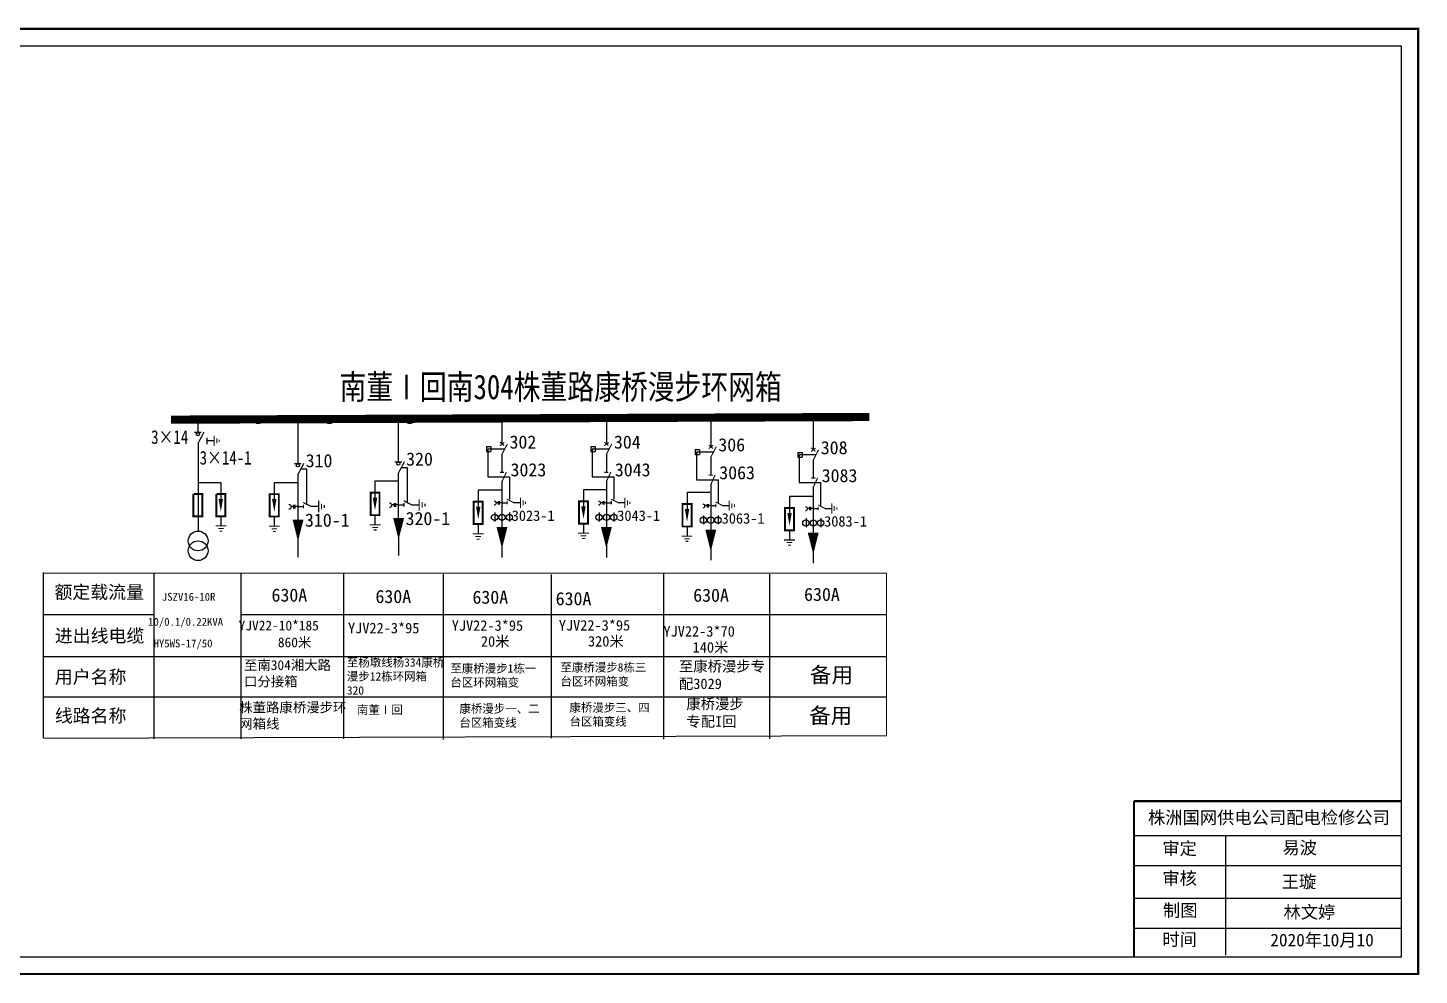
# Model space of a CAD drawing. Extents: x -51 to 587, y -242 to 10.
# Drawn here: x 466.6 to 586.8, y -72.2 to 9.7 of the extents above; entities that cross this region are included whole.
import ezdxf

# ---------------------------------------------------------------- set-up
doc = ezdxf.new("R2010")
doc.units = 0
doc.header["$LTSCALE"] = 0.774411
doc.layers.get('0').update_dxf_attribs({"linetype": 'CONTINUOUS'})
doc.layers.add('1', color=7, linetype='CONTINUOUS')
doc.layers.add('MiniCADLayer', color=7, linetype='CONTINUOUS', lineweight=20)
doc.styles.add('宋体_txtstyle_0.00_0_0', font='')
doc.styles.add('宋体_txtstyle_0.91_0_0', font='', dxfattribs={"height": 0.907258})
doc.styles.add('宋体_txtstyle_1.13_0_0', font='', dxfattribs={"height": 1.134072})
doc.styles.add('宋体_txtstyle_1.18_0_0', font='', dxfattribs={"height": 1.179435})
doc.styles.add('宋体_txtstyle_2.12_0_0', font='', dxfattribs={"height": 2.122983})
doc.styles.add('宋体_txtstyle_8.33_0_0', font='', dxfattribs={"height": 8.327402})
doc.styles.get('宋体_txtstyle_0.00_0_0').set_extended_font_data('宋体')
doc.styles.get('宋体_txtstyle_0.91_0_0').set_extended_font_data('宋体')
doc.styles.get('宋体_txtstyle_1.13_0_0').set_extended_font_data('宋体')
doc.styles.get('宋体_txtstyle_1.18_0_0').set_extended_font_data('宋体')
doc.styles.get('宋体_txtstyle_2.12_0_0').set_extended_font_data('宋体')
doc.styles.get('宋体_txtstyle_8.33_0_0').set_extended_font_data('宋体')

# ---------------------------------------------------------------- blocks, each defined once
blk = doc.blocks.new('JD')
for points in [[(-2, 0.2), (-2, -0.2), (2, 0.2), (2, -0.2)], [(1, -1.2), (1, -0.8), (-1, -1.2), (-1, -0.8)], [(-0.5, -1.8), (-0.5, -2.2), (0.5, -1.8), (0.5, -2.2)]]:
    blk.add_trace(points)

msp = doc.modelspace()

# ---------------------------------------------------------------- linework, layer by layer
at = {"linetype": 'Continuous'}
for p, q in [((467.98, -51.67), (467.98, -37.38)), ((477.52, -37.44), (477.52, -51.74)), ((485.03, -37.44), (485.03, -51.74)), ((493.9, -37.44), (493.9, -51.74)), ((502.52, -37.5), (502.52, -51.8)), ((511.85, -37.55), (511.85, -51.7)), ((521.54, -37.48), (521.54, -51.77)), ((530.7, -37.51), (530.7, -51.74)), ((467.98, -41), (477.52, -41)), ((467.98, -44.63), (540.81, -44.63)), ((467.98, -48.12), (540.81, -48.12)), ((540.81, -51.5), (467.97, -51.72))]:
    msp.add_line(p, q, dxfattribs=at)
at = {"linetype": 'Continuous', "ltscale": 1.520571}
msp.add_line((485.03, -41), (540.81, -41), dxfattribs=at)
at = {"color": 0, "linetype": 'Continuous'}
for p, q in [((562.2, -60.11, 0.01), (585.26, -60.11, 0.01)), ((570.09, -60.11, 0.01), (570.09, -70.44, 0.01)), ((562.2, -62.7, 0.01), (585.26, -62.7, 0.01)), ((562.2, -65.52, 0.01), (585.26, -65.52, 0.01)), ((562.2, -68.12, 0.01), (585.26, -68.12, 0.01))]:
    msp.add_line(p, q, dxfattribs=at)
at = {"color": 0, "linetype": 'Continuous', "const_width": 0.182, "elevation": 0.01}
msp.add_lwpolyline([(461.26, 9.62), (586.74, 9.62), (586.74, -72.08), (461.26, -72.08)], close=True, dxfattribs=at)
at = {"color": 0, "linetype": 'Continuous', "elevation": 0.01}
msp.add_lwpolyline([(462.73, 8.14), (585.26, 8.14), (585.26, -70.61), (462.73, -70.61)], close=True, dxfattribs=at)
at = {"color": 0, "linetype": 'Continuous', "const_width": 0.182}
msp.add_lwpolyline([(562.2, -57.13), (585.31, -57.13)], dxfattribs=at)
at = {"color": 0, "linetype": 'Continuous', "const_width": 0.182, "elevation": 0.01}
msp.add_lwpolyline([(562.2, -57.13), (562.2, -70.61)], dxfattribs=at)
at = {"layer": '1'}
for p, q in [((507.59, -23.82), (507.59, -26.27)), ((516.61, -23.82), (516.61, -26.27)), ((481.32, -24.51), (481.32, -25.26)), ((489.95, -24.39), (489.95, -27.94)), ((498.63, -24.25), (498.63, -27.8)), ((525.63, -24.07), (525.63, -26.52)), ((534.48, -24.31), (534.48, -26.77)), ((481.33, -26.23), (481.33, -33.82)), ((482.13, -25.97), (482.72, -25.97)), ((506.25, -26.49), (506.25, -26.91)), ((506.25, -26.49), (506.63, -26.49)), ((506.25, -26.91), (506.63, -26.91)), ((507.78, -26.71), (506.37, -26.71)), ((506.37, -26.71), (506.37, -29.1)), ((506.63, -26.49), (506.63, -26.91)), ((507.59, -27.13), (507.59, -28.68)), ((515.27, -26.49), (515.27, -26.91)), ((515.27, -26.49), (515.65, -26.49)), ((515.27, -26.91), (515.65, -26.91)), ((516.8, -26.71), (515.39, -26.71)), ((515.39, -26.71), (515.39, -29.1)), ((515.65, -26.49), (515.65, -26.91)), ((516.61, -27.13), (516.61, -28.68)), ((524.29, -26.74), (524.29, -27.16)), ((524.29, -26.74), (524.66, -26.74)), ((524.29, -27.16), (524.66, -27.16)), ((525.81, -26.96), (524.41, -26.96)), ((524.41, -26.96), (524.41, -29.35)), ((524.66, -26.74), (524.66, -27.16)), ((525.63, -27.38), (525.63, -28.93)), ((533.14, -26.99), (533.14, -27.4)), ((533.14, -26.99), (533.52, -26.99)), ((533.14, -27.4), (533.52, -27.4)), ((534.67, -27.2), (533.26, -27.2)), ((533.26, -27.2), (533.26, -29.6)), ((533.52, -26.99), (533.52, -27.4)), ((534.48, -27.62), (534.48, -29.18)), ((498.63, -28.77), (498.63, -33.08)), ((481.32, -29.59), (483.3, -29.59)), ((483.3, -29.59), (483.3, -31.04)), ((487.92, -29.61), (487.92, -31.06)), ((489.95, -28.91), (489.95, -33.22)), ((496.62, -29.48), (496.62, -30.93)), ((506.37, -29.1), (508.23, -29.1)), ((507.59, -29.46), (507.59, -34.05)), ((508.23, -29.1), (508.23, -31.07)), ((515.39, -29.1), (517.25, -29.1)), ((516.61, -29.46), (516.61, -34.05)), ((517.25, -29.1), (517.25, -31.07)), ((524.41, -29.35), (526.26, -29.35)), ((525.63, -29.71), (525.63, -34.3)), ((526.26, -29.35), (526.26, -31.32)), ((533.26, -29.6), (535.12, -29.6)), ((534.48, -29.96), (534.48, -34.54)), ((535.12, -29.6), (535.12, -31.57)), ((505.54, -30.26), (505.54, -31.71)), ((514.63, -30.23), (514.63, -31.68)), ((523.58, -30.46), (523.58, -31.91)), ((532.43, -30.8), (532.43, -32.25)), ((489.95, -31.66), (490.44, -31.66)), ((491.08, -31.65), (491.74, -31.65)), ((498.63, -31.53), (499.12, -31.53)), ((499.76, -31.51), (500.43, -31.51)), ((506.97, -32.19), (506.97, -32.95)), ((507.59, -31.34), (508.03, -31.34)), ((508.24, -32.19), (508.24, -32.95)), ((508.59, -31.33), (509.18, -31.33)), ((515.99, -32.19), (515.99, -32.95)), ((516.61, -31.34), (517.04, -31.34)), ((517.26, -32.19), (517.26, -32.95)), ((517.61, -31.33), (518.2, -31.33)), ((525, -32.44), (525, -33.2)), ((525.63, -31.59), (526.06, -31.59)), ((526.28, -32.44), (526.28, -33.2)), ((526.63, -31.58), (527.22, -31.58)), ((534.48, -31.84), (534.91, -31.84)), ((535.48, -31.83), (536.07, -31.83)), ((483.3, -32.56), (483.3, -33.31)), ((487.92, -32.58), (487.92, -33.33)), ((496.62, -32.46), (496.62, -33.2)), ((505.54, -33.23), (505.54, -33.98)), ((514.63, -33.2), (514.63, -33.95)), ((523.58, -33.43), (523.58, -34.18)), ((533.86, -32.68), (533.86, -33.45)), ((535.13, -32.68), (535.13, -33.45)), ((489.95, -33.91), (489.95, -36.04)), ((498.64, -33.78), (498.64, -35.91)), ((507.59, -34.66), (507.59, -36.06)), ((516.61, -34.66), (516.61, -36.06)), ((532.43, -33.77), (532.43, -34.52)), ((525.63, -34.91), (525.63, -36.31)), ((534.48, -35.16), (534.48, -36.56))]:
    msp.add_line(p, q, dxfattribs=at)
at = {"layer": '1', "ltscale": 0.744739}
for p, q in [((489.9, -29.61), (487.92, -29.61)), ((487.92, -29.61), (487.92, -31.06)), ((498.6, -29.48), (496.62, -29.48)), ((496.62, -29.48), (496.62, -30.93)), ((507.52, -30.26), (505.54, -30.26)), ((505.54, -30.26), (505.54, -31.71)), ((516.61, -30.23), (514.63, -30.23)), ((514.63, -30.23), (514.63, -31.68)), ((525.56, -30.46), (523.58, -30.46)), ((523.58, -30.46), (523.58, -31.91)), ((534.42, -30.8), (532.43, -30.8)), ((532.43, -30.8), (532.43, -32.25)), ((487.92, -32.58), (487.92, -33.33)), ((496.62, -32.46), (496.62, -33.2)), ((505.54, -33.23), (505.54, -33.98)), ((514.63, -33.2), (514.63, -33.95)), ((523.58, -33.43), (523.58, -34.18)), ((532.43, -33.77), (532.43, -34.52))]:
    msp.add_line(p, q, dxfattribs=at)
at = {"layer": '1'}
for points, const_width in [([(479, -24.16), (539.33, -23.93)], 0.708), ([(481.01, -25.26), (481.63, -25.26)], 0.106), ([(481.32, -26.24), (481.85, -25.23)], 0.106), ([(507.42, -26.1), (507.78, -26.41)], 0.0941), ([(507.41, -26.41), (507.79, -26.13)], 0.0941), ([(507.59, -27.15), (508.06, -26.26)], 0.0941), ([(516.43, -26.41), (516.81, -26.13)], 0.0941), ([(516.43, -26.1), (516.8, -26.41)], 0.0941), ([(516.61, -27.15), (517.08, -26.26)], 0.0941), ([(525.45, -26.35), (525.82, -26.65)], 0.0941), ([(525.45, -26.66), (525.83, -26.37)], 0.0941), ([(525.63, -27.4), (526.1, -26.51)], 0.0941), ([(534.3, -26.91), (534.68, -26.62)], 0.0941), ([(534.3, -26.59), (534.67, -26.9)], 0.0941), ([(534.48, -27.65), (534.95, -26.76)], 0.0941), ([(489.64, -27.96), (490.26, -27.96)], 0.106), ([(489.95, -28.93), (490.48, -27.93)], 0.106), ([(498.32, -27.82), (498.95, -27.82)], 0.106), ([(498.63, -28.8), (499.17, -27.79)], 0.106), ([(507.42, -28.71), (507.77, -28.71)], 0.0941), ([(507.57, -29.57), (507.97, -28.69)], 0.0941), ([(516.44, -28.71), (516.79, -28.71)], 0.0941), ([(516.59, -29.57), (516.99, -28.69)], 0.0941), ([(525.46, -28.95), (525.81, -28.95)], 0.0941), ([(525.61, -29.82), (526, -28.94)], 0.0941), ([(534.31, -29.2), (534.66, -29.2)], 0.0941), ([(534.46, -30.07), (534.86, -29.18)], 0.0941), ([(480.93, -30.58), (480.93, -32.51), (481.7, -32.51), (481.7, -30.58), (480.95, -30.58)], 0.163), ([(482.91, -30.58), (482.91, -32.51), (483.69, -32.51), (483.69, -30.58), (482.94, -30.58)], 0.163), ([(487.53, -30.6), (487.53, -32.53), (488.31, -32.53), (488.31, -30.6), (487.56, -30.6)], 0.163), ([(496.24, -30.47), (496.24, -32.41), (497.01, -32.41), (497.01, -30.47), (496.26, -30.47)], 0.163), ([(499.1, -31.17), (499.81, -31.53)], 0.106), ([(505.15, -31.25), (505.15, -33.18), (505.93, -33.18), (505.93, -31.25), (505.18, -31.25)], 0.163), ([(508, -31.03), (508.63, -31.34)], 0.0941), ([(508.03, -31.2), (508.03, -31.49)], 0.0941), ([(514.24, -31.22), (514.24, -33.15), (515.02, -33.15), (515.02, -31.22), (514.27, -31.22)], 0.163), ([(517.02, -31.03), (517.65, -31.34)], 0.0941), ([(517.04, -31.2), (517.04, -31.49)], 0.0941), ([(526.04, -31.28), (526.66, -31.59)], 0.0941), ([(490.41, -31.31), (491.12, -31.66)], 0.106), ([(490.44, -31.5), (490.44, -31.83)], 0.106), ([(499.12, -31.36), (499.12, -31.69)], 0.106), ([(523.19, -31.45), (523.19, -33.39), (523.97, -33.39), (523.97, -31.45), (523.22, -31.45)], 0.163), ([(526.06, -31.45), (526.06, -31.74)], 0.0941), ([(532.05, -31.79), (532.05, -33.72), (532.82, -33.72), (532.82, -31.79), (532.07, -31.79)], 0.163), ([(534.89, -31.53), (535.52, -31.84)], 0.0941), ([(534.91, -31.7), (534.91, -31.98)], 0.0941), ([(507.36, -34.08), (507.84, -34.08), (507.59, -34.56), (507.37, -34.07)], 0.0941), ([(516.38, -34.08), (516.86, -34.08), (516.61, -34.56), (516.38, -34.07)], 0.0941), ([(525.4, -34.32), (525.87, -34.32), (525.63, -34.81), (525.4, -34.32)], 0.0941), ([(534.25, -34.57), (534.73, -34.57), (534.48, -35.06), (534.25, -34.56)], 0.0941)]:
    msp.add_lwpolyline(points, dxfattribs=dict(at, const_width=const_width))
for points in [[(482.1, -25.73), (482.1, -26.27)], [(490.74, -31.51), (490.74, -28.44), (490.21, -28.44)], [(499.42, -31.37), (499.42, -28.31), (498.89, -28.31)], [(507.27, -31.21), (507.27, -31.49)], [(507.36, -31.21), (507.36, -31.49)], [(516.29, -31.21), (516.29, -31.49)], [(516.38, -31.21), (516.38, -31.49)], [(489.59, -31.66), (489.37, -31.66)], [(489.59, -31.51), (489.59, -31.83)], [(489.69, -31.51), (489.69, -31.83)], [(489.95, -31.66), (489.69, -31.66)], [(498.28, -31.52), (498.05, -31.52)], [(498.28, -31.37), (498.28, -31.69)], [(498.38, -31.37), (498.38, -31.69)], [(498.63, -31.52), (498.38, -31.52)], [(507.27, -31.34), (507.08, -31.34)], [(507.59, -31.34), (507.36, -31.34)], [(516.29, -31.34), (516.09, -31.34)], [(516.61, -31.34), (516.38, -31.34)], [(525.31, -31.59), (525.11, -31.59)], [(525.31, -31.46), (525.31, -31.74)], [(525.4, -31.46), (525.4, -31.74)], [(525.63, -31.59), (525.4, -31.59)], [(534.16, -31.84), (533.96, -31.84)], [(534.16, -31.7), (534.16, -31.99)], [(534.25, -31.7), (534.25, -31.99)], [(534.48, -31.84), (534.25, -31.84)]]:
    msp.add_lwpolyline(points, dxfattribs=at)
for points, format in [([(483.3, -31.01, 0.381, 0, 0), (483.3, -32.1, 0, 0, 0)], "xyseb"), ([(487.92, -31.03, 0.381, 0, 0), (487.92, -32.12, 0, 0, 0)], "xyseb"), ([(496.62, -30.91, 0.381, 0, 0), (496.62, -32, 0, 0, 0)], "xyseb"), ([(506.91, -31.18, -0.877934), (506.92, -31.56)], "xyb"), ([(515.93, -31.18, -0.877934), (515.93, -31.56)], "xyb"), ([(489.18, -31.48, -0.877934), (489.19, -31.91)], "xyb"), ([(489.97, -32.8, 0.944, 0, 0), (489.97, -34.67, 0, 0, 0)], "xyseb"), ([(497.86, -31.34, -0.877934), (497.87, -31.77)], "xyb"), ([(498.66, -32.66, 0.944, 0, 0), (498.66, -34.53, 0, 0, 0)], "xyseb"), ([(505.54, -31.69, 0.381, 0, 0), (505.54, -32.77, 0, 0, 0)], "xyseb"), ([(514.63, -31.65, 0.381, 0, 0), (514.63, -32.74, 0, 0, 0)], "xyseb"), ([(523.58, -31.89, 0.381, 0, 0), (523.58, -32.98, 0, 0, 0)], "xyseb"), ([(524.94, -31.43, -0.877934), (524.95, -31.81)], "xyb"), ([(532.43, -32.23, 0.381, 0, 0), (532.43, -33.31, 0, 0, 0)], "xyseb"), ([(533.8, -31.67, -0.877934), (533.8, -32.06)], "xyb"), ([(507.59, -33.43, 0.944, 0, 0), (507.59, -35.3, 0, 0, 0)], "xyseb"), ([(516.61, -33.43, 0.944, 0, 0), (516.61, -35.3, 0, 0, 0)], "xyseb"), ([(525.63, -33.67, 0.944, 0, 0), (525.63, -35.55, 0, 0, 0)], "xyseb"), ([(534.48, -33.92, 0.944, 0, 0), (534.48, -35.79, 0, 0, 0)], "xyseb")]:
    msp.add_lwpolyline(points, format=format, dxfattribs=at)
at = {"layer": '1', "ltscale": 0.744739, "const_width": 0.163}
for points in [[(488.31, -30.6), (488.31, -32.53), (487.53, -32.53), (487.53, -30.6), (488.28, -30.6)], [(497.01, -30.47), (497.01, -32.41), (496.24, -32.41), (496.24, -30.47), (496.98, -30.47)], [(505.93, -31.25), (505.93, -33.18), (505.15, -33.18), (505.15, -31.25), (505.9, -31.25)], [(515.02, -31.22), (515.02, -33.15), (514.24, -33.15), (514.24, -31.22), (514.99, -31.22)], [(523.97, -31.45), (523.97, -33.39), (523.19, -33.39), (523.19, -31.45), (523.94, -31.45)], [(532.82, -31.79), (532.82, -33.72), (532.05, -33.72), (532.05, -31.79), (532.8, -31.79)]]:
    msp.add_lwpolyline(points, dxfattribs=at)
at = {"layer": '1', "ltscale": 0.744739}
for points in [[(487.92, -31.03, 0.381, 0, 0), (487.92, -32.12, 0, 0, 0)], [(496.62, -30.91, 0.381, 0, 0), (496.62, -32, 0, 0, 0)], [(505.54, -31.69, 0.381, 0, 0), (505.54, -32.77, 0, 0, 0)], [(514.63, -31.65, 0.381, 0, 0), (514.63, -32.74, 0, 0, 0)], [(523.58, -31.89, 0.381, 0, 0), (523.58, -32.98, 0, 0, 0)], [(532.43, -32.23, 0.381, 0, 0), (532.43, -33.31, 0, 0, 0)]]:
    msp.add_lwpolyline(points, format="xyseb", dxfattribs=at)
at = {"layer": '1'}
for centre, radius in [((486.52, -24.17), 0.352), ((492.69, -24.17), 0.352), ((499.61, -24.17), 0.352), ((481.32, -25.41), 0.136), ((489.95, -28.11), 0.136), ((498.63, -27.97), 0.136), ((506.95, -32.6), 0.272), ((507.6, -32.6), 0.272), ((508.23, -32.6), 0.272), ((515.97, -32.6), 0.272), ((516.62, -32.6), 0.272), ((517.25, -32.6), 0.272), ((524.99, -32.85), 0.272), ((525.63, -32.85), 0.272), ((526.26, -32.85), 0.272), ((533.84, -33.1), 0.272), ((534.49, -33.1), 0.272), ((535.12, -33.1), 0.272), ((481.34, -34.64), 0.855), ((481.34, -35.49), 0.855)]:
    msp.add_circle(centre, radius, dxfattribs=at)
at = {"layer": 'MiniCADLayer', "color": 7, "linetype": 'Continuous', "ltscale": 1.915481}
for p, q in [((467.97, -37.43), (540.81, -37.43)), ((540.81, -37.43), (540.81, -51.5))]:
    msp.add_line(p, q, dxfattribs=at)

# ---------------------------------------------------------------- block references
at = {"layer": '1', "rotation": 90}
for p, xscale, yscale, zscale in [((482.73, -25.99), 0.2194837767730071, 0.2194837767730071, 0.2194837768930217), ((491.75, -31.67), 0.247681345408278, 0.247681345408278, 0.2476813454521947), ((500.44, -31.53), 0.247681345408278, 0.247681345408278, 0.2476813454521947), ((509.19, -31.35), 0.2194837767730071, 0.2194837767730071, 0.2194837768930217), ((518.21, -31.35), 0.2194837767730071, 0.2194837767730071, 0.2194837768930217), ((527.23, -31.6), 0.2194837767730071, 0.2194837767730071, 0.2194837768930217), ((536.08, -31.84), 0.2194837767730071, 0.2194837767730071, 0.2194837768930217)]:
    msp.add_blockref('JD', p, dxfattribs=dict(at, xscale=xscale, yscale=yscale, zscale=zscale))
at = {"layer": '1', "xscale": 0.2286289345609873, "yscale": 0.2286289341385128, "zscale": 0.2286289342635643}
for p in [(483.31, -33.34), (487.93, -33.36), (496.64, -33.24), (505.55, -34.02), (514.64, -33.98), (523.59, -34.22), (532.45, -34.56)]:
    msp.add_blockref('JD', p, dxfattribs=at)
at = {"layer": '1', "ltscale": 0.744739, "xscale": -0.2286289345609873, "yscale": 0.2286289341385128, "zscale": 0.2286289342635643}
for p in [(487.91, -33.36), (496.61, -33.24), (505.53, -34.02), (514.62, -33.98), (523.57, -34.22), (532.42, -34.56)]:
    msp.add_blockref('JD', p, dxfattribs=at)

# ---------------------------------------------------------------- texts
at = {"linetype": 'Continuous'}
for s, height, style, p in [('302', 1.134, '宋体_txtstyle_1.13_0_0', (508.24, -26.66)), ('304', 1.134, '宋体_txtstyle_1.13_0_0', (517.26, -26.66)), ('306', 1.134, '宋体_txtstyle_1.13_0_0', (526.28, -26.9)), ('308', 1.134, '宋体_txtstyle_1.13_0_0', (535.13, -27.15)), ('310', 1.134, '宋体_txtstyle_1.13_0_0', (490.63, -28.27)), ('320', 1.134, '宋体_txtstyle_1.13_0_0', (499.31, -28.13)), ('3023', 1.134, '宋体_txtstyle_1.13_0_0', (508.33, -29.06)), ('3043', 1.134, '宋体_txtstyle_1.13_0_0', (517.34, -29.06)), ('3063', 1.134, '宋体_txtstyle_1.13_0_0', (526.36, -29.31)), ('3083', 1.134, '宋体_txtstyle_1.13_0_0', (535.21, -29.56)), ('310-1', 1.134, '宋体_txtstyle_1.13_0_0', (490.57, -33.41)), ('320-1', 1.134, '宋体_txtstyle_1.13_0_0', (499.26, -33.27)), ('3023-1', 0.907, '宋体_txtstyle_0.91_0_0', (508.43, -32.91)), ('3043-1', 0.907, '宋体_txtstyle_0.91_0_0', (517.55, -32.91)), ('3063-1', 0.907, '宋体_txtstyle_0.91_0_0', (526.57, -33.15)), ('3083-1', 0.907, '宋体_txtstyle_0.91_0_0', (535.42, -33.4)), ('额定载流量', 1.134, '宋体_txtstyle_1.13_0_0', (468.93, -39.63)), ('630A', 1.134, '宋体_txtstyle_1.13_0_0', (487.68, -39.89)), ('630A', 1.134, '宋体_txtstyle_1.13_0_0', (496.66, -40.01)), ('630A', 1.134, '宋体_txtstyle_1.13_0_0', (505.04, -40.07)), ('630A', 1.134, '宋体_txtstyle_1.13_0_0', (512.23, -40.2)), ('630A', 1.134, '宋体_txtstyle_1.13_0_0', (524.11, -39.9)), ('630A', 1.134, '宋体_txtstyle_1.13_0_0', (533.69, -39.83)), ('进出线电缆', 1.134, '宋体_txtstyle_1.13_0_0', (468.96, -43.4)), ('用户名称', 1.134, '宋体_txtstyle_1.13_0_0', (468.96, -46.96)), ('线路名称', 1.134, '宋体_txtstyle_1.13_0_0', (468.96, -50.31))]:
    msp.add_text(s, height=height, dxfattribs=dict(at, style=style)).set_placement(p)
at = {"linetype": 'Continuous', "char_height": 0.849, "attachment_point": 1, "style": '宋体_txtstyle_0.00_0_0'}
for s, insert, width in [('YJV22-10*185', (484.84, -41.53), 4.5471), ('860米', (488.23, -42.98), 4.5471), ('{\\fSimSun|b0|i0|c134|p2;至南}304{\\fSimSun|b0|i0|c134|p2;湘大路口分接箱}', (485.3, -44.95), 8.3501), ('株董路康桥漫步环网箱线', (484.89, -48.6), 9.4179)]:
    msp.add_mtext(s, dxfattribs=dict(at, insert=insert, width=width))
at = {"attachment_point": 1}
for s, insert, char_height, width, style in [('{\\fSimSun|b0|i0|c134|p2;至\\fKaiTi_GB2312|b0|i0|c134|p49;\\C7;杨墩线杨334康桥漫步12栋环网箱\\P320}', (494.19, -44.78), 0.7258, 8.4256, '宋体_txtstyle_0.00_0_0'), ('{\\fSimSun|b0|i0|c134|p2;至康桥漫步}1{\\fSimSun|b0|i0|c134|p2;栋一台区环网箱变}', (503.13, -45.3), 0.7258, 7.4528, '宋体_txtstyle_0.00_0_0'), ('{\\fSimSun|b0|i0|c134|p2;至康桥漫步}8{\\fSimSun|b0|i0|c134|p2;栋三台区环网箱变}', (512.64, -45.21), 0.7258, 7.4528, '宋体_txtstyle_0.00_0_0'), ('{\\fSimSun|b0|i0|c134|p2;至康桥漫步专配3029}', (522.88, -45.02), 0.9073, 7.7169, '宋体_txtstyle_8.33_0_0'), ('{\\fSimSun|b0|i0|c134|p2;南董Ⅰ回}', (495.06, -48.87), 0.7258, 7.4528, '宋体_txtstyle_0.00_0_0'), ('{\\fSimSun|b0|i0|c134|p2;康桥漫步一、二台区箱变线}', (503.91, -48.78), 0.7258, 7.4528, '宋体_txtstyle_0.00_0_0'), ('{\\fSimSun|b0|i0|c134|p2;康桥漫步三、四台区箱变线}', (513.42, -48.68), 0.7258, 7.4528, '宋体_txtstyle_0.00_0_0'), ('{\\fSimSun|b0|i0|c134|p2;康桥漫步专配I回}', (523.52, -48.28), 0.9073, 5.2808, '宋体_txtstyle_8.33_0_0')]:
    msp.add_mtext(s, dxfattribs=dict(at, insert=insert, char_height=char_height, width=width, style=style))
at = {"color": 7, "linetype": 'Continuous', "true_color": 0xffffff, "attachment_point": 1, "style": '宋体_txtstyle_0.00_0_0'}
for s, insert, char_height, width in [('株洲国网供电公司配电检修公司', (563.4, -58), 1.0944, 29.9201), ('易波', (575.01, -60.61, 0.01), 1.094, 8.5588), ('王璇', (574.95, -63.54, 0.01), 1.094, 8.5588), ('2020年10月10', (573.97, -68.59, 0.01), 1.094, 16.0081)]:
    msp.add_mtext(s, dxfattribs=dict(at, insert=insert, char_height=char_height, width=width))
at = {"color": 0, "linetype": 'Continuous', "width": 8.5588, "attachment_point": 1, "style": '宋体_txtstyle_0.00_0_0'}
for s, insert, char_height in [('\\f\uffbfﾬￌﾣﾤ_GB2312|b0|i0|c134|p49;审定', (564.64, -60.67, 0.01), 1.0944), ('\\f\uffbfﾬￌﾣﾤ_GB2312|b0|i0|c134|p49;审核', (564.64, -63.25, 0.01), 1.0944), ('\\f\uffbfﾬￌﾣﾤ_GB2312|b0|i0|c134|p49;制图', (564.7, -66.03, 0.01), 1.0944), ('林文婷', (575.11, -66.18, 0.01), 1.094), ('\\f\uffbfﾬￌﾣﾤ_GB2312|b0|i0|c134|p49;时间', (564.64, -68.54, 0.01), 1.0944)]:
    msp.add_mtext(s, dxfattribs=dict(at, insert=insert, char_height=char_height))
at = {"layer": '1', "width": 0.8}
for s, height, style, p in [('南董Ⅰ回南304株董路康桥漫步环网箱', 2.123, '宋体_txtstyle_2.12_0_0', (493.55, -22.39)), ('3×14', 1.179, '宋体_txtstyle_1.18_0_0', (477.28, -26.25)), ('3×14-1', 1.179, '宋体_txtstyle_1.18_0_0', (481.47, -28.04))]:
    msp.add_text(s, height=height, dxfattribs=dict(at, style=style)).set_placement(p)
at = {"layer": 'MiniCADLayer', "color": 7, "linetype": 'Continuous', "ltscale": 1.520571, "attachment_point": 1, "style": '宋体_txtstyle_0.00_0_0'}
for s, insert, char_height in [('JSZV16-10R', (478.21, -39.13), 0.68), ('10/0.1/0.22KVA', (477.02, -41.29), 0.6804), ('YJV22-3*95', (494.29, -41.72), 0.907), ('YJV22-3*95', (503.25, -41.5), 0.907), ('YJV22-3*95', (512.5, -41.48), 0.907), ('YJV22-3*70', (521.54, -42), 0.907), ('HY5WS-17/50', (477.49, -43.16), 0.6804), ('20米', (505.77, -42.87), 0.907), ('320{\\fSimSun|b0|i0|c134|p2;米}', (515.02, -42.86), 0.9073), ('140{\\fSimSun|b0|i0|c134|p2;米}', (524.06, -43.38), 0.9073), ('备用', (534.2, -45.54), 1.361), ('备用', (534.13, -49.05), 1.361)]:
    msp.add_mtext(s, dxfattribs=dict(at, insert=insert, char_height=char_height))

doc.saveas('drawing.dxf')
